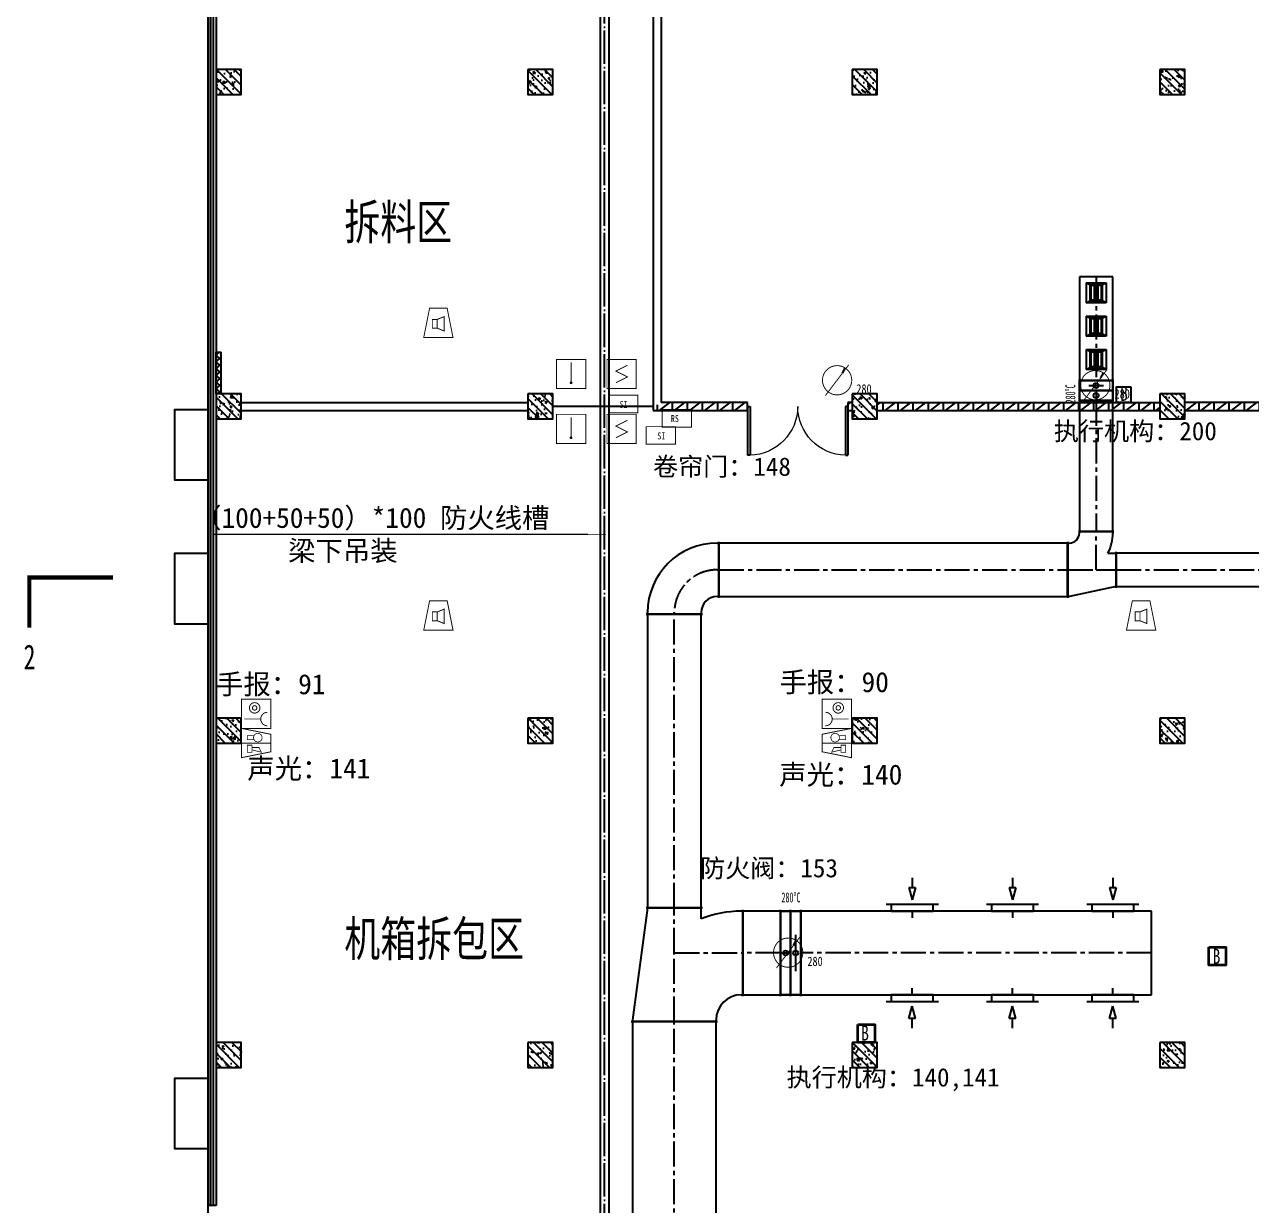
# Model space of a CAD drawing. Header units: millimetres. Extents: x -633009578 to 5705885, y -633235091 to 2571734.
# Drawn here: x 3528993 to 3565684, y 2074535 to 2109855 of the extents above; entities that cross this region are included whole.
import ezdxf

# ---------------------------------------------------------------- set-up
doc = ezdxf.new("R2010")
doc.units = ezdxf.units.MM
doc.header["$LTSCALE"] = 1000
doc.header["$MEASUREMENT"] = 0
for name, pattern in [('CENTER2', [1.125, 0.75, -0.125, 0.125, -0.125]), ('DASH', [0.35, 0.25, -0.1]), ('DOTE', [2.4200000000000004, 2, -0.2, 0.02, -0.2])]:
    doc.linetypes.add(name, pattern=pattern)
doc.layers.get('0').update_dxf_attribs({"color": 9})
for name, color, linetype in [('000000000000电气', 7, 'Continuous'), ('A-COLUM(柱)', 255, 'Continuous'), ('A-DOOR(门）', 4, 'Continuous'), ('A-F-AREA(计算)', 5, 'Continuous'), ('A-FLOR(看线)', 8, 'Continuous'), ('A-HATH(填充)', 8, 'Continuous'), ('A-TEXT(房间)', 243, 'Continuous'), ('A-WALL(墙)', 255, 'Continuous'), ('A-WINDOW（窗）', 4, 'Continuous'), ('DIM_SYMB', 3, 'Continuous'), ('DUCT-排烟中心线', 5, 'CENTER2'), ('DUCT-排烟法兰', 4, 'Continuous'), ('DUCT-排烟管', 2, 'Continuous'), ('DUCT-排烟管端线', 4, 'Continuous'), ('DUCT-排烟阀门', 7, 'Continuous'), ('DUCT-排风风口', 7, 'Continuous'), ('HVAC-water Dim-SF', 241, 'Continuous'), ('PUB_TEXT', 7, 'Continuous'), ('电-桥架', 4, 'Continuous'), ('设备-消防', 3, 'Continuous'), ('设备-箱柜', 3, 'Continuous')]:
    doc.layers.add(name, color=color, linetype=linetype)
doc.styles.add('_TCH', font='simhei.ttf', dxfattribs={"width": 0.75, "bigfont": 'hztxt.shx'})
doc.styles.add('_TCH_LABEL', font='simhei.ttf', dxfattribs={"bigfont": 'GBCBIG'})
doc.styles.add('_THVAC_DIM', font='simhei.ttf', dxfattribs={"width": 0.8, "height": 3.5, "bigfont": 'HZTXT'})
doc.styles.add('ELEC-DIM', font='simhei.ttf')
doc.styles.add('IDQSTYLE', font='simhei.ttf', dxfattribs={"width": 0.707, "bigfont": 'hztxt.shx'})
doc.styles.add('SF', font='simhei.ttf', dxfattribs={"width": 0.75, "bigfont": '@@@hztxt.shx'})
doc.styles.get("Standard").update_dxf_attribs({"font": 'simhei.ttf', "bigfont": 'hztxt.shx'})
doc.styles.add('宋体', font='simhei.ttf')
pattern_1 = [(0, (1102221.475196055, 677964.29318137), (0, 350), []), (37.875, (1102621.475196055, 677964.29318137), (-169.61527734408, 218.0766567528281), []), (90, (1102621.475196055, 677964.29318137), (-450, 2.755455298081545e-14), [])]

# ---------------------------------------------------------------- blocks, each defined once
blk = doc.blocks.new('HC001213')
at = {"color": 0, "linetype": 'Continuous', "const_width": 0.2}
blk.add_lwpolyline([(-1.875, 3.125), (1.875, 3.125), (3.125, -3.125), (-3.125, -3.125)], close=True, dxfattribs=at)
for points in [[(-1.293653517016746, 0.7382802506738564), (-0.243653517016746, 0.7382802506738564), (-0.243653517016746, -1.136719749326144), (-1.293653517016746, -1.136719749326144), (-1.293653517016746, 0.7382802506738564)], [(-0.243653517016746, 0.7382802506738564), (1.231346482983254, 1.338280250673856), (1.231346482983254, -1.736719749326144), (-0.243653517016746, -1.136719749326144)]]:
    blk.add_lwpolyline(points, dxfattribs=at)
at = {"color": 0, "style": 'IDQSTYLE', "width": 0.7}
blk.add_attdef('PSFHATT', (5.125, -3.125), '', height=2.5, dxfattribs=at)
blk = doc.blocks.new('HC001212')
at = {"color": 0, "linetype": 'Continuous', "const_width": 0.2}
blk.add_lwpolyline([(-1.875, 3.125), (1.875, 3.125), (3.125, -3.125), (-3.125, -3.125)], close=True, dxfattribs=at)
at = {"color": 0, "linetype": 'Continuous'}
for points, const_width in [([(0, 3.125), (0, -3.125)], 0.2), ([(-1.459485991813081, -0.8805239327332393), (-1.95948599181308, 1.119476067266761), (-0.9594859918130805, 0.619476067266761), (-0.9594859918130805, -0.8805239327332393)], 0.16), ([(-1.959485991813081, -1.880523932733239), (-1.95948599181308, -0.8805239327332393), (-0.4594859918130805, -0.8805239327332393), (-0.4594859918130805, -1.880523932733239), (-1.959485991813081, -1.880523932733239)], 0.16), ([(0.7290485194275803, -0.380523932733239), (0.7290485194281489, -1.880523932733239), (1.569048519428149, -1.880523932733239), (1.569048519430491, -0.380523932733239)], 0.16)]:
    blk.add_lwpolyline(points, dxfattribs=dict(at, const_width=const_width))
at = {"color": 0, "linetype": 'Continuous', "const_width": 0.16}
blk.add_lwpolyline([(1.799048519428144, -0.2905239327332435, 0.1989123673796631), (2.068287334970649, 0.3594760672667566, 0.1989123673796631), (1.799048519428145, 1.009476067266757, 0.1989123673796404), (1.149048519428189, 1.278714882809276, 0.1989123673796654), (0.4990485194281443, 1.009476067266757, 0.198912367379653), (0.2298097038856248, 0.3594760672667572, 0.1989123673796529), (0.4990485194281444, -0.2905239327332433, 0.1989123673796571), (1.14904851942816, -0.5597627482757622, 0.1989123673796488)], format="xyb", close=True, dxfattribs=at)
at = {"color": 0, "style": 'IDQSTYLE', "width": 0.7}
blk.add_attdef('PSFHATT', (5.125, -3.125), '', height=2.5, dxfattribs=at)
blk = doc.blocks.new('HC001208')
at = {"color": 0, "linetype": 'Continuous', "const_width": 0.2}
blk.add_lwpolyline([(-3.125, 3.125), (3.125, 3.125), (3.125, -3.125), (-3.125, -3.125)], close=True, dxfattribs=at)
blk.add_lwpolyline([(-2.560875308812533, 2.421549273106315, 0.198912367379651), (-2.13910907372117, 1.40331550819771, 0.1989123673796632), (-1.120875308812534, 0.9815492731063138, 0.1989123673796561), (-0.1026415439039181, 1.403315508197666, 0.1989123673796525), (0.3191246911874668, 2.421549273106313)], format="xyb", dxfattribs=at)
at = {"color": 0, "linetype": 'Continuous', "const_width": 0.128}
blk.add_lwpolyline([(-1.120875308812544, 0.9815492731063138), (-1.120875308812535, -2.518826738720627)], dxfattribs=at)
at = {"color": 0, "linetype": 'Continuous', "const_width": 0.2}
for points in [[(2.383210274305692, -0.3093507400644881, 0.9999999999999997), (0.1432102743056918, -0.3093507400644877, 0.9999999999999999)], [(0.7832102743056915, -0.3093507400644884, 0.9999999999999994), (1.743210274305692, -0.3093507400644881, 0.9999999999999994)]]:
    blk.add_lwpolyline(points, format="xyb", close=True, dxfattribs=at)
at = {"color": 0, "style": 'IDQSTYLE', "width": 0.7}
blk.add_attdef('PSFHATT', (5.125, -3.125), '', height=2.5, dxfattribs=at)
blk = doc.blocks.new('HC001303')
at = {"color": 0, "linetype": 'Continuous'}
blk.add_line((1.147673841419251, 1.538953517481514), (1.735401947549264, 2.599742189978989), dxfattribs=at)
at = {"color": 0, "linetype": 'Continuous', "const_width": 0.2}
blk.add_lwpolyline([(2.673745217742495e-14, -3.125, 0.1989123673796571), (2.209708691207992, -2.209708691207937, 0.1989123673796571), (3.125000000000028, -4.323120637516818e-16, 0.1989123673796568), (2.209708691207993, 2.209708691207993, 0.1989123673796569), (2.841876514387939e-14, 3.125, 0.1989123673796569), (-2.209708691207936, 2.209708691207994, 0.1989123673796568), (-3.124999999999972, 2.10353517373855e-15, 0.1989123673796572), (-2.209708691207937, -2.209708691207936, 0.1989123673796571)], format="xyb", close=True, dxfattribs=at)
blk.add_lwpolyline([(-2.500110713345594, -3.281016827298258), (2.47847216535268, 3.297393019579605)], dxfattribs=at)
at = {"color": 0, "style": 'IDQSTYLE', "width": 0.7}
for tag, p in [('280', (4.109408226946883, -2.854615367737885)), ('PSFHATT', (5.125000010000028, -3.281016827298258))]:
    blk.add_attdef(tag, p, '', height=2, dxfattribs=at)
blk = doc.blocks.new('HC001178')
at = {"color": 0, "linetype": 'Continuous', "const_width": 0.2}
blk.add_lwpolyline([(-3.125, 1.875000000000028), (3.125, 1.875000000000028), (3.125, -1.874999999999972), (-3.125, -1.874999999999972)], close=True, dxfattribs=at)
at = {"color": 0, "style": 'IDQSTYLE', "width": 0.7}
for tag, p in [('RS', (-1.280014711239502, -0.7956533462629629)), ('PSFHATT', (5.125, -1.874999999999972))]:
    blk.add_attdef(tag, p, '', height=1.5, dxfattribs=at)
blk = doc.blocks.new('HC001224')
at = {"color": 0, "linetype": 'Continuous', "const_width": 0.2}
blk.add_lwpolyline([(-3.125, 3.125), (3.125, 3.125), (3.125, -3.125), (-3.125, -3.125)], close=True, dxfattribs=at)
blk.add_lwpolyline([(1.25, 1.875), (-1.25, 0.625), (1.25, -0.625), (-1.25, -1.875)], dxfattribs=at)
at = {"color": 0, "style": 'IDQSTYLE', "width": 0.7}
blk.add_attdef('PSFHATT', (5.125, -3.125), '', height=2.5, dxfattribs=at)
blk = doc.blocks.new('HC001223')
at = {"color": 0, "linetype": 'Continuous', "const_width": 0.2}
blk.add_lwpolyline([(-3.125, 3.125), (3.125, 3.125), (3.125, -3.125), (-3.125, -3.125)], close=True, dxfattribs=at)
blk.add_lwpolyline([(0, 2.5), (0, -1.875)], dxfattribs=at)
at = {"color": 0, "linetype": 'Continuous', "const_width": 0.3}
blk.add_lwpolyline([(-0.15, -1.875, 1), (0.15, -1.875, 1)], format="xyb", close=True, dxfattribs=at)
at = {"color": 0, "style": 'IDQSTYLE', "width": 0.7}
blk.add_attdef('PSFHATT', (5.125, -3.125), '', height=2.5, dxfattribs=at)
blk = doc.blocks.new('HC001180')
at = {"color": 0, "linetype": 'Continuous', "const_width": 0.2}
blk.add_lwpolyline([(-3.125, 1.875000000000028), (3.125, 1.875000000000028), (3.125, -1.874999999999972), (-3.125, -1.874999999999972)], close=True, dxfattribs=at)
at = {"color": 0, "style": 'IDQSTYLE', "width": 0.7}
for tag, p in [('SI', (-0.7698887372055268, -0.8480397754184743)), ('PSFHATT', (5.125, -1.874999999999972))]:
    blk.add_attdef(tag, p, '', height=1.5, dxfattribs=at)
blk = doc.blocks.new('$DorLib2D$00000213')
at = {"color": 0, "linetype": 'DASH', "const_width": 0.02}
blk.add_lwpolyline([(0.5, 3.552713678800501e-15), (-0.5, 3.552713678800501e-15)], dxfattribs=at)
blk = doc.blocks.new('$DorLib2D$00000002')
for p, q in [((-0.5, -5.684341886080802e-17), (-0.5000000000000007, 0.4875)), ((-0.4750000000000007, 0.4875), (-0.5000000000000007, 0.4875)), ((-0.475, -2.842170943040401e-17), (-0.4750000000000007, 0.4875)), ((0.475, -2.842170943040401e-17), (0.4750000000000007, 0.4875)), ((0.4750000000000007, 0.4875), (0.5000000000000007, 0.4875)), ((0.5, -5.684341886080802e-17), (0.5000000000000007, 0.4875)), ((-0.5, -5.684341886080802e-17), (-0.475, -2.842170943040401e-17)), ((0.5, -5.684341886080802e-17), (0.475, -2.842170943040401e-17))]:
    blk.add_line(p, q)
at = {"lineweight": 13}
for centre, start, end in [((-0.4875, -4.263256414560601e-17), 0, 88.53071641864632), ((0.4875, -4.263256414560601e-17), 91.4692835813537, 180)]:
    blk.add_arc(centre, 0.4875, start, end, dxfattribs=at)
blk = doc.blocks.new('$TCHSYS$WIN2D')
for p, q in [((-0.5, 0.5), (0.5, 0.5)), ((-0.5, 0.5), (-0.4999999999999999, -0.5)), ((0.5, 0.5), (0.4999999999999998, -0.5)), ((0.5, 0.1666666666666666), (-0.5, 0.1666666666666666)), ((0.5, -0.1666666666666667), (-0.5, -0.1666666666666667)), ((-0.4999999999999999, -0.5), (0.5, -0.5))]:
    blk.add_line(p, q)
blk = doc.blocks.new('_FZH')
h = blk.add_hatch()
h.set_pattern_fill('钢筋混凝土', color=256, scale=0.1, style=0)
h.set_pattern_definition([(45, (0, 0), (-0.1767766952966369, 0.1767766952966369), []), (50, (0, 0), (0.7172601826007535, -0.06275213498259512), [0.07500000000000001, -0.8250000000000001]), (355, (0, 0), (-0.138751333613, 0.7521921337000119), [0.06, -0.66]), (100.4514, (0.05977168000000001, -0.00522934), (0.5785093817140216, 0.6894395420609536), [0.06374019, -0.701142112]), (46.1842, (0, 0.2), (1.067241048625645, -0.1655190143290181), [0.1125, -1.2375]), (96.6356, (0.088936745, 0.186206693), (0.9346627055487033, 0.9741178709004418), [0.095610288, -1.051713]), (351.1842, (0, 0.2), (0.9346619451336272, 0.9741186009253247), [0.09000000000000001, -0.9900000000000001]), (21, (0.1, 0.15), (0.5969070521184617, -0.4026188906653388), [0.07500000000000001, -0.8250000000000001]), (326, (0.1, 0.15), (0.2433153319215824, 0.7251500450468529), [0.06, -0.66]), (71.4514, (0.149742233, 0.116448394), (0.84022262858149, 0.3225304967099524), [0.06374019, -0.701142112]), (37.50000000000001, (0, 0), (0.01215985531729062, 0.3328938538313115), [0, -0.652, 0, -0.67, 0, -0.6625000000000001]), (7.499999999999999, (0, 0), (0.2630695374421486, 0.3944117118823603), [0, -0.382, 0, -0.637, 0, -0.2525]), (-32.5, (-0.223, 0), (0.533822436172409, -0.02255487173437976), [0, -0.25, 0, -0.78, 0, -1.035]), (-42.5, (-0.323, 0), (0.5831861693423862, 0.1001049823323177), [0, -0.325, 0, -0.518, 0, -0.735])])
h.paths.add_polyline_path([(-0.5, -0.5), (0.5, -0.5), (0.5, 0.5), (-0.5, 0.5)])
blk.add_lwpolyline([(-0.5, -0.5), (0.5, -0.5), (0.5, 0.5), (-0.5, 0.5)], close=True)
blk = doc.blocks.new('$风口$00000144')
for p, q in [((99.9356124313781, 250.0000000000036), (99.9356124313781, -249.9999999999964)), ((0, -199.9999999999964), (0, 200.0000000000036)), ((0, 200.0000000000036), (99.9356124313781, 200.0000000000036)), ((0, 3.637978807091713e-12), (-100, 3.637978807091713e-12)), ((356.4064222178349, 31.46169286819713), (171.5522559610254, 1.346052158623934e-10)), ((356.4064222180823, -31.4616928677533), (171.5522559610254, 1.818989403545856e-11)), ((356.4064222180823, -31.4616928677533), (356.4064222178349, 31.46169286819713)), ((500.0000000003638, 1.891748979687691e-10), (356.4064222178422, 1.637090463191271e-10)), ((99.9356124313781, -199.9999999999964), (0, -199.9999999999964))]:
    blk.add_line(p, q)
blk = doc.blocks.new('00000578Cent')
at = {"color": 0, "linetype": 'ByBlock', "lineweight": -2}
blk.add_circle((0, 0), 125, dxfattribs=at)
blk = doc.blocks.new('00000578Body')
at = {"color": 0, "linetype": 'ByBlock', "lineweight": -2}
for p, q in [((249.9999999999964, 500.0000000000036), (-250, 500.0000000000036)), ((-249.9999999999964, -499.9999999999964), (-250, 500.0000000000036)), ((249.9999999999891, -499.9999999999964), (250.0000000000036, 500.0000000000036)), ((-250, -499.9999999999964), (249.9999999999964, -499.9999999999964))]:
    blk.add_line(p, q, dxfattribs=at)
at = {"lineweight": -2}
blk.add_line((0, -218.7499999999982), (0, 218.7499999999982), dxfattribs=at)
blk = doc.blocks.new('00000594Cent')
at = {"lineweight": -2}
blk.add_line((-218.75, 1.4210854715202e-14), (218.75, 1.4210854715202e-14), dxfattribs=at)
at = {"color": 0, "linetype": 'ByBlock', "lineweight": -2}
blk.add_circle((0, 1.4210854715202e-14), 125, dxfattribs=at)
blk = doc.blocks.new('00000594Body')
at = {"color": 0, "linetype": 'ByBlock', "lineweight": -2}
for p, q in [((-250, -500), (-249.9999999999964, 500)), ((250, 500), (-250, 500)), ((250, -500), (250.0000000000036, 500)), ((-250, -500), (250, -500))]:
    blk.add_line(p, q, dxfattribs=at)
blk = doc.blocks.new('$风口$00000108')
for p, q in [((-250, 135), (-190, 75)), ((-250, -135), (-250, 135)), ((200, 25), (-190, 25)), ((250, 135), (200, 75)), ((250, 135), (250, -135)), ((-250, -135), (-190, -75)), ((250, -135), (-250, -135)), ((200, -25), (-190, -25)), ((200, -75), (250, -135))]:
    blk.add_line(p, q)
at = {"linetype": 'Continuous'}
blk.add_line((250, 135), (-250, 135), dxfattribs=at)
at = {"lineweight": 40}
for p, q in [((-190, 75), (200, 75)), ((-190, -75), (-190, 75)), ((200, 75), (200, -75)), ((-190, -75), (200, -75))]:
    blk.add_line(p, q, dxfattribs=at)

msp = doc.modelspace()

# ---------------------------------------------------------------- hatches: boundary and pattern name
at = {"layer": 'A-HATH(填充)'}
h = msp.add_hatch(dxfattribs=at)
h.set_pattern_fill('多孔材料', color=256, scale=50, style=0)
h.set_pattern_definition([(45, (1102321.475196055, 677964.29318137), (-100.0001016555733, 100.0001016555733), []), (135, (1102321.475196055, 677964.29318137), (-100.0001016555733, -100.0001016555733), [])])
h.paths.add_polyline_path([(3534869.99403178, 2098809.629172626), (3534869.99403178, 2100059.629172626), (3534719.99403178, 2100059.629172626), (3534719.99403178, 2098809.629172626)])
h = msp.add_hatch(dxfattribs=at)
h.set_pattern_fill('空心砖', color=256, scale=100, style=0)
h.set_pattern_definition(pattern_1)
h.paths.add_polyline_path([(3547914.994031504, 2098314.629172626), (3550614.994032013, 2098314.629172597), (3550614.994032013, 2098554.629172602), (3548034.994031505, 2098554.629172586), (3547914.994031505, 2098474.629172641)])
h = msp.add_hatch(dxfattribs=at)
h.set_pattern_fill('空心砖', color=256, scale=100, style=0)
h.set_pattern_definition(pattern_1)
h.paths.add_polyline_path([(3553744.99403178, 2098314.629172605), (3553744.99403178, 2098554.629172623), (3553614.994032013, 2098554.629172621), (3553614.994032013, 2098314.629172597)])
h = msp.add_hatch(dxfattribs=at)
h.set_pattern_fill('空心砖', color=256, scale=100, style=0)
h.set_pattern_definition(pattern_1)
h.paths.add_polyline_path([(3562944.99403178, 2098314.629172626), (3562944.99403178, 2098554.629172626), (3554494.99403178, 2098554.629172626), (3554494.99403178, 2098314.629172626)])
h = msp.add_hatch(dxfattribs=at)
h.set_pattern_fill('空心砖', color=256, scale=100, style=0)
h.set_pattern_definition(pattern_1)
h.paths.add_polyline_path([(3563694.99403178, 2098554.629172626), (3563694.99403178, 2098314.629172626), (3570399.994032013, 2098314.629172634), (3570399.994032013, 2098554.629172634)])

# ---------------------------------------------------------------- linework, layer by layer
at = {"layer": '000000000000电气', "color": 1, "lineweight": 35}
for points in [[(3564408.806473196, 2082258.397830939), (3564917.028673407, 2082258.397830939), (3564917.028673407, 2081718.739205973), (3564408.806473196, 2081718.739205973)], [(3553915.830957983, 2079949.287797592), (3554424.053158194, 2079949.287797592), (3554424.053158194, 2079409.629172626), (3553915.830957983, 2079409.629172626)]]:
    msp.add_lwpolyline(points, close=True, dxfattribs=at)
at = {"layer": 'A-F-AREA(计算)'}
msp.add_lwpolyline([(3534479.994031782, 2196074.629172625), (3668759.994031782, 2196074.629172625), (3668759.994031782, 2059994.629172625), (3534479.994031782, 2059994.629172625)], close=True, dxfattribs=at)
at = {"layer": 'A-FLOR(看线)'}
for points in [[(3534479.994031789, 2098334.629172626), (3533479.994031789, 2098334.629172626), (3533479.994031789, 2096234.629172781), (3534479.994031782, 2096234.629172781)], [(3534479.994031789, 2094034.629172683), (3533479.994031789, 2094034.629172683), (3533479.994031789, 2091934.629172838), (3534479.994031782, 2091934.629172838)], [(3534479.994031789, 2078334.6291724), (3533479.994031789, 2078334.6291724), (3533479.994031789, 2076234.629172555), (3534479.994031782, 2076234.629172555)], [(3534479.994031789, 2078334.6291724), (3533479.994031789, 2078334.6291724), (3533479.994031789, 2076234.629172555), (3534479.994031782, 2076234.629172555)]]:
    msp.add_lwpolyline(points, dxfattribs=at)
at = {"layer": 'A-WALL(墙)'}
for p, q in [((3547794.994031504, 2112354.629172619), (3547794.994031504, 2098554.629172712)), ((3548034.994031504, 2112114.629172621), (3548034.994031505, 2098554.629172586)), ((3534719.99403178, 2098809.629172626), (3534719.99403178, 2100059.629172626)), ((3534719.99403178, 2100059.629172626), (3534869.99403178, 2100059.629172626)), ((3534869.99403178, 2098809.629172626), (3534869.99403178, 2100059.629172626)), ((3535469.99403178, 2098554.629172626), (3544044.994031993, 2098554.629172608)), ((3547794.994031504, 2098554.629172712), (3547794.994032013, 2098314.629172693)), ((3550614.994032013, 2098554.629172602), (3548034.994031505, 2098554.629172586)), ((3550614.994032013, 2098314.629172597), (3550614.994032013, 2098554.629172602)), ((3553744.994031993, 2098554.629172287), (3553614.994032013, 2098554.629172621)), ((3553614.994032013, 2098554.629172621), (3553614.994032013, 2098314.629172597)), ((3554494.994031342, 2098554.629172634), (3562944.994031993, 2098554.629172635)), ((3570399.994032013, 2098554.629172634), (3563694.994031342, 2098554.629172598)), ((3535469.99403178, 2098314.629172626), (3544044.994031993, 2098314.629172608)), ((3547794.994032013, 2098314.629172693), (3547914.994031504, 2098314.629172626)), ((3547914.994031504, 2098314.629172626), (3550614.994032013, 2098314.629172597)), ((3553614.994032013, 2098314.629172597), (3553744.994031993, 2098314.629173058)), ((3554494.994031342, 2098314.629172634), (3562944.994031993, 2098314.629172647)), ((3563694.994031342, 2098314.629172605), (3570399.994032013, 2098314.629172634))]:
    msp.add_line(p, q, dxfattribs=at)
at = {"layer": 'DIM_SYMB', "const_width": 125}
msp.add_lwpolyline([(3529137.73753638, 2091814.61162804), (3529137.73753638, 2093314.61162804), (3531637.73753638, 2093314.61162804)], dxfattribs=at)
at = {"layer": 'DUCT-排烟中心线', "color": 8}
for p, q in [((3561037.398546567, 2102306.093826641), (3561037.398546567, 2099205.771617436)), ((3561037.398546567, 2098605.171617436), (3561037.398546567, 2094696.082794277)), ((3561037.398546567, 2093545.882794277), (3561037.398546567, 2094695.882794277)), ((3549704.504886314, 2093545.882794277), (3549754.504886314, 2093545.882794277)), ((3549754.704886314, 2093545.882794277), (3560187.198546567, 2093545.882794277)), ((3560187.398546567, 2093545.882794277), (3561037.398546567, 2093545.882794277)), ((3561037.398546567, 2093545.882794277), (3561637.398546567, 2093545.882794277)), ((3561637.598546567, 2093545.882794277), (3575609.003168958, 2093545.882794277)), ((3548424.504886314, 2092215.882794277), (3548424.504886314, 2092265.882794277)), ((3548424.504886314, 2083436.1443113), (3548424.504886314, 2092215.682794277)), ((3548424.504886314, 2082085.9443113), (3548424.504886314, 2083435.9443113)), ((3548424.504886314, 2080035.9443113), (3548424.504886314, 2082085.9443113)), ((3548424.504886314, 2082085.9443113), (3550474.504886314, 2082085.9443113)), ((3551602.964553336, 2082085.9443113), (3550474.704886314, 2082085.9443113)), ((3562698.615082946, 2082085.9443113), (3552203.564553337, 2082085.9443113)), ((3548424.504886314, 2065570.487877127), (3548424.504886314, 2080035.7443113))]:
    msp.add_line(p, q, dxfattribs=at)
msp.add_arc((3549704.504886315, 2092265.882794277), 1280.000000000466, 90.0000000000417, 180, dxfattribs=at)
at = {"layer": 'DUCT-排烟法兰', "color": 8}
for p, q in [((3561567.398546567, 2099205.671617436), (3560507.398546567, 2099205.671617436)), ((3561567.398546567, 2098905.471617436), (3560507.398546567, 2098905.471617436)), ((3561567.398546567, 2098605.271617436), (3560507.398546567, 2098605.271617436)), ((3561567.398546567, 2094695.982794277), (3560507.398546567, 2094695.982794277)), ((3549754.604886314, 2092705.882794277), (3549754.604886314, 2094385.882794277)), ((3560187.298546566, 2094385.882794277), (3560187.298546566, 2092705.882794277)), ((3561637.498546567, 2093005.882794277), (3561637.498546567, 2094085.882794277)), ((3547584.504886314, 2092215.782794277), (3549264.504886314, 2092215.782794277)), ((3549264.504886314, 2083436.0443113), (3547584.504886314, 2083436.0443113)), ((3550474.604886314, 2080795.9443113), (3550474.604886314, 2083375.9443113)), ((3551603.064553337, 2080795.9443113), (3551603.064553337, 2083375.9443113)), ((3551903.264553337, 2080795.9443113), (3551903.264553337, 2083375.9443113)), ((3552203.464553336, 2080795.9443113), (3552203.464553336, 2083375.9443113)), ((3547134.504886314, 2080035.8443113), (3549714.504886314, 2080035.8443113))]:
    msp.add_line(p, q, dxfattribs=at)
at = {"layer": 'DUCT-排烟管', "color": 8}
for p, q in [((3560537.398546567, 2102306.093826641), (3560537.398546567, 2099205.771617436)), ((3561537.398546567, 2102306.093826641), (3560537.398546567, 2102306.093826641)), ((3561537.398546567, 2099205.771617436), (3561537.398546567, 2102306.093826641)), ((3560537.398546567, 2098905.571617437), (3560537.398546567, 2099205.571617437)), ((3561537.398546567, 2099205.571617437), (3561537.398546567, 2098905.571617437)), ((3560537.398546567, 2098605.371617436), (3560537.398546567, 2098905.371617436)), ((3561537.398546567, 2098905.371617436), (3561537.398546567, 2098605.371617436)), ((3560537.398546567, 2098605.171617436), (3560537.398546567, 2094696.082794277)), ((3561537.398546567, 2094696.082794277), (3561537.398546567, 2098605.171617436)), ((3560537.398546567, 2094645.882794277), (3560537.398546567, 2094695.882794277)), ((3561537.398546567, 2094695.882794277), (3561537.398546567, 2094645.882794277)), ((3549704.504886314, 2094345.882794277), (3549754.504886314, 2094345.882794277)), ((3560187.198546567, 2094345.882794277), (3549754.704886314, 2094345.882794277)), ((3560187.398546567, 2094345.882794277), (3560237.398546567, 2094345.882794277)), ((3561390.654806033, 2094045.882794277), (3561637.398546567, 2094045.882794277)), ((3575609.003168958, 2094045.882794277), (3561637.598546567, 2094045.882794277)), ((3561637.398546567, 2093045.882794277), (3560237.398546567, 2092745.882794277)), ((3561637.598546567, 2093045.882794277), (3575609.003168958, 2093045.882794277)), ((3549754.504886314, 2092745.882794277), (3549704.504886314, 2092745.882794277)), ((3549754.704886314, 2092745.882794277), (3560187.198546567, 2092745.882794277)), ((3560237.398546567, 2092745.882794277), (3560187.398546567, 2092745.882794277)), ((3547624.504886314, 2092215.882794277), (3547624.504886314, 2092265.882794277)), ((3547624.504886314, 2092215.682794277), (3547624.504886314, 2083436.1443113)), ((3549224.504886314, 2092265.882794277), (3549224.504886314, 2092215.882794277)), ((3549224.504886314, 2083436.1443113), (3549224.504886314, 2092215.682794277)), ((3547624.504886314, 2083435.9443113), (3547174.504886314, 2080085.9443113)), ((3549224.504886314, 2083106.291973408), (3549224.504886314, 2083435.9443113)), ((3550474.504886314, 2083335.9443113), (3550424.504886314, 2083335.9443113)), ((3551602.964553336, 2083335.9443113), (3550474.704886314, 2083335.9443113)), ((3551603.164553336, 2083335.9443113), (3551903.164553336, 2083335.9443113)), ((3551903.364553337, 2083335.9443113), (3552203.364553337, 2083335.9443113)), ((3562698.615082946, 2083335.9443113), (3552203.564553337, 2083335.9443113)), ((3562698.615082946, 2080835.9443113), (3562698.615082946, 2083335.9443113)), ((3550424.504886314, 2080835.9443113), (3550474.504886314, 2080835.9443113)), ((3550474.704886314, 2080835.9443113), (3551602.964553336, 2080835.9443113)), ((3551903.164553336, 2080835.9443113), (3551603.164553336, 2080835.9443113)), ((3552203.364553337, 2080835.9443113), (3551903.364553337, 2080835.9443113)), ((3552203.564553337, 2080835.9443113), (3562698.615082946, 2080835.9443113)), ((3547174.504886314, 2080085.9443113), (3547174.504886314, 2080035.9443113)), ((3547174.504886314, 2080035.7443113), (3547174.504886314, 2065570.487877127)), ((3549674.504886314, 2080035.9443113), (3549674.504886314, 2080085.9443113)), ((3549674.504886314, 2065570.487877127), (3549674.504886314, 2080035.7443113))]:
    msp.add_line(p, q, dxfattribs=at)
for centre, radius, start, end in [((3549704.504886314, 2092265.882794277), 2080.000000000233, 90, 180), ((3560237.398546567, 2094645.882794277), 300, 270, 0), ((3560237.398546566, 2094645.882794278), 1300.000000001397, 332.5135737496088, 0), ((3549704.504886314, 2092265.882794278), 479.9999999997672, 90, 180), ((3550424.504886313, 2080085.944311307), 3249.999999993248, 89.99999999998359, 111.6681846557994), ((3550424.504886314, 2080085.9443113), 750, 90, 180)]:
    msp.add_arc(centre, radius, start, end, dxfattribs=at)
at = {"layer": 'DUCT-排烟管端线', "color": 8}
for p, q in [((3560537.398546567, 2099205.771617436), (3561537.398546567, 2099205.771617436)), ((3561537.398546567, 2099205.571617437), (3560537.398546567, 2099205.571617437)), ((3561537.398546567, 2098905.571617437), (3560537.398546567, 2098905.571617437)), ((3561537.398546567, 2098905.371617436), (3560537.398546567, 2098905.371617436)), ((3561537.398546567, 2098605.371617436), (3560537.398546567, 2098605.371617436)), ((3561537.398546567, 2098605.171617436), (3560537.398546567, 2098605.171617436)), ((3560537.398546567, 2094696.082794277), (3561537.398546567, 2094696.082794277)), ((3560537.398546567, 2094695.882794277), (3561537.398546567, 2094695.882794277)), ((3549754.504886314, 2094345.882794277), (3549754.504886314, 2092745.882794277)), ((3549754.704886314, 2094345.882794277), (3549754.704886314, 2092745.882794277)), ((3560187.198546567, 2092745.882794277), (3560187.198546567, 2094345.882794277)), ((3560187.398546567, 2092745.882794277), (3560187.398546567, 2094345.882794277)), ((3561637.398546567, 2094045.882794277), (3561637.398546567, 2093045.882794277)), ((3561637.598546567, 2094045.882794277), (3561637.598546567, 2093045.882794277)), ((3547624.504886314, 2092215.882794277), (3549224.504886314, 2092215.882794277)), ((3549224.504886314, 2092215.682794277), (3547624.504886314, 2092215.682794277)), ((3547624.504886314, 2083436.1443113), (3549224.504886314, 2083436.1443113)), ((3549224.504886314, 2083435.9443113), (3547624.504886314, 2083435.9443113)), ((3550474.504886314, 2080835.9443113), (3550474.504886314, 2083335.9443113)), ((3550474.704886314, 2083335.9443113), (3550474.704886314, 2080835.9443113)), ((3551602.964553336, 2080835.9443113), (3551602.964553336, 2083335.9443113)), ((3551603.164553336, 2083335.9443113), (3551603.164553336, 2080835.9443113)), ((3551903.164553336, 2083335.9443113), (3551903.164553336, 2080835.9443113)), ((3551903.364553337, 2083335.9443113), (3551903.364553337, 2080835.9443113)), ((3552203.364553337, 2083335.9443113), (3552203.364553337, 2080835.9443113)), ((3552203.564553337, 2083335.9443113), (3552203.564553337, 2080835.9443113)), ((3547174.504886314, 2080035.9443113), (3549674.504886314, 2080035.9443113)), ((3549674.504886314, 2080035.7443113), (3547174.504886314, 2080035.7443113))]:
    msp.add_line(p, q, dxfattribs=at)
at = {"layer": 'HVAC-water Dim-SF', "color": 8, "linetype": 'Continuous'}
msp.add_lwpolyline([(3562087.97407531, 2099007.304907248), (3561637.97407531, 2099007.304907248), (3561637.97407531, 2098557.304907248), (3562087.97407531, 2098557.304907248)], close=True, dxfattribs=at)
at = {"layer": '电-桥架', "color": 5, "linetype": 'DOTE', "ltscale": 0.5}
msp.add_line((3546337.509870211, 2063908.338486342), (3546337.510001975, 2137318.81542093), dxfattribs=at)
at = {"layer": '电-桥架', "ltscale": 0.5}
msp.add_lwpolyline([(3546462.510001975, 2137318.815420706), (3546462.509870211, 2063908.338486118), (3546212.509870211, 2063908.338486566), (3546212.510001975, 2137318.815421154)], close=True, dxfattribs=at)
at = {"layer": '设备-箱柜', "color": 6}
msp.add_lwpolyline([(3546382.640824032, 2094605.211584564, 15, 15, 0), (3545839.950217325, 2094605.211584564, 15, 15, 0), (3545839.950217325, 2094605.211584564, 45, 45, 0), (3534624.996133183, 2094605.211584564, 45, 45, 0)], format="xyseb", dxfattribs=at)

# ---------------------------------------------------------------- block references
at = {"layer": 'A-COLUM(柱)', "xscale": 750, "yscale": 750, "zscale": 750, "rotation": 270}
for p in [(3535094.99403178, 2108134.629172626), (3544419.99403178, 2108134.629172626), (3554119.99403178, 2108134.629172626), (3563319.99403178, 2108134.629172626), (3535094.99403178, 2098434.629172626), (3544419.99403178, 2098434.629172626), (3554119.99403178, 2098434.629172626), (3563319.99403178, 2098434.629172626), (3535094.99403178, 2088734.629172626), (3544419.99403178, 2088734.629172626), (3554119.99403178, 2088734.629172626), (3563319.99403178, 2088734.629172626), (3535094.99403178, 2079034.629172626), (3544419.99403178, 2079034.629172626), (3554119.99403178, 2079034.629172626), (3563319.99403178, 2079034.629172626)]:
    msp.add_blockref('_FZH', p, dxfattribs=at)
at = {"layer": 'A-DOOR(门）', "extrusion": (0, 0, -1), "xscale": 3000, "yscale": 3000, "zscale": 3000}
msp.add_blockref('$DorLib2D$00000213', (-3546294.994031848, 2098434.629172626), dxfattribs=at)
at = {"layer": 'A-DOOR(门）', "xscale": -3000, "yscale": 3000, "zscale": 3000, "rotation": 180}
msp.add_blockref('$DorLib2D$00000002', (3552114.994031942, 2098434.629172626), dxfattribs=at)
at = {"layer": 'A-WINDOW（窗）', "xscale": 52000, "yscale": 240, "zscale": 52000, "rotation": 270}
msp.add_blockref('$TCHSYS$WIN2D', (3534599.99403178, 2100534.629172577), dxfattribs=at)
at = {"layer": 'DUCT-排烟阀门', "color": 8, "xscale": 0.6, "rotation": 270}
for name, p in [('00000578Body', (3561037.398546567, 2099055.571617437, 3000)), ('00000594Body', (3561037.398546567, 2098755.371617436, 3000))]:
    msp.add_blockref(name, p, dxfattribs=at)
at = {"layer": 'DUCT-排烟阀门', "color": 8, "xscale": 0.6, "yscale": 0.6, "rotation": 270}
for name, p in [('00000578Cent', (3561037.398546567, 2099055.571617437, 3000)), ('00000594Cent', (3561037.398546567, 2098755.371617436, 3000))]:
    msp.add_blockref(name, p, dxfattribs=at)
at = {"layer": 'DUCT-排烟阀门', "color": 8, "xscale": 0.6}
for name, p, yscale in [('00000594Body', (3551753.164553336, 2082085.9443113, 3000), 2.5), ('00000578Body', (3552053.364553337, 2082085.9443113, 3000), 2.5), ('00000594Cent', (3551753.164553336, 2082085.9443113, 3000), 0.6), ('00000578Cent', (3552053.364553337, 2082085.9443113, 3000), 0.6)]:
    msp.add_blockref(name, p, dxfattribs=dict(at, yscale=yscale))
at = {"layer": 'DUCT-排风风口', "color": 8}
for name, p, xscale, yscale, rotation in [('$风口$00000108', (3561037.398546567, 2101833.03909324, 2600), 1.2, 2.222222222222222, 90), ('$风口$00000108', (3561037.398546567, 2100833.03909324, 2600), 1.2, 2.222222222222222, 90), ('$风口$00000108', (3561037.398546567, 2099833.03909324, 2600), 1.2, 2.222222222222222, 90), ('$风口$00000144', (3555538.45888554, 2083335.9443113, 2600), -2, 3.125, 269.9999999999999), ('$风口$00000144', (3558538.45888554, 2083335.9443113, 2600), -2, 3.125, 269.9999999999999), ('$风口$00000144', (3561538.45888554, 2083335.9443113, 2600), -2, 3.125, 269.9999999999999), ('$风口$00000144', (3555538.45888554, 2080835.9443113, 2600), -2, 3.125, 89.99999999999997), ('$风口$00000144', (3558538.45888554, 2080835.9443113, 2600), -2, 3.125, 89.99999999999997), ('$风口$00000144', (3561538.45888554, 2080835.9443113, 2600), -2, 3.125, 89.99999999999997)]:
    msp.add_blockref(name, p, dxfattribs=dict(at, xscale=xscale, yscale=yscale, rotation=rotation))
at = {"layer": '设备-消防', "xscale": 140, "yscale": 140, "zscale": 140}
for name, p in [('HC001213', (3541368.494031751, 2100931.637314063)), ('HC001223', (3545337.509933949, 2099402.434253871)), ('HC001224', (3546849.573942849, 2099402.434253871)), ('HC001223', (3545337.509933949, 2097758.398101926)), ('HC001224', (3546849.573942849, 2097758.398101926)), ('HC001213', (3541368.494031751, 2092182.513829914)), ('HC001213', (3562383.994031751, 2092182.513829914))]:
    msp.add_blockref(name, p, dxfattribs=at)
at = {"layer": '设备-消防'}
ref = msp.add_blockref('HC001303', (3553292.456937264, 2099215.729489825), dxfattribs=dict(at, xscale=140, yscale=140, zscale=140))
ref.add_attrib('280', '280', (3553867.774089037, 2098816.083338341), dxfattribs={"layer": '0', "color": 0, "height": 280, "width": 0.8})
ref = msp.add_blockref('HC001303', (3561014.203885891, 2099068.457434035), dxfattribs=dict(at, xscale=140, yscale=140, zscale=140))
ref.add_attrib('280', '280', (3561589.521037663, 2098668.811282551), dxfattribs={"layer": '0', "color": 0, "height": 280, "width": 0.8})
ref = msp.add_blockref('HC001180', (3546894.833482014, 2098505.444557148), dxfattribs=dict(at, xscale=140, yscale=140, zscale=140))
ref.add_attrib('SI', 'SI', (3546787.049058806, 2098386.71898859), dxfattribs={"layer": '0', "color": 0, "height": 210, "width": 0.8})
ref = msp.add_blockref('HC001178', (3548499.896870553, 2098076.601299107), dxfattribs=dict(at, xscale=140, yscale=140, zscale=140))
ref.add_attrib('RS', 'RS', (3548320.69481098, 2097965.20983063), dxfattribs={"layer": '0', "color": 0, "height": 210, "width": 0.8})
ref = msp.add_blockref('HC001180', (3548023.823933271, 2097564.786730658), dxfattribs=dict(at, xscale=140, yscale=140, zscale=140))
ref.add_attrib('SI', 'SI', (3547916.039510063, 2097446.0611621), dxfattribs={"layer": '0', "color": 0, "height": 210, "width": 0.8})
at = {"layer": '设备-消防', "yscale": 140, "zscale": 140}
for name, p, xscale, rotation in [('HC001208', (3535917.951421872, 2089240.060488791), -140, 270), ('HC001208', (3553283.895743428, 2089240.060488791), 140, 90), ('HC001212', (3535917.951421872, 2088365.060488791), -140, 270), ('HC001212', (3553283.895743428, 2088365.060488791), 140, 90)]:
    msp.add_blockref(name, p, dxfattribs=dict(at, xscale=xscale, rotation=rotation))
at = {"layer": '设备-消防'}
ref = msp.add_blockref('HC001303', (3551828.825315698, 2082096.102183689, 3000), dxfattribs=dict(at, xscale=140, yscale=140, zscale=140))
ref.add_attrib('280', '280', (3552404.14246747, 2081696.456032205, 3000), dxfattribs={"layer": '0', "color": 0, "height": 280, "width": 0.8})

# ---------------------------------------------------------------- texts
at = {"layer": '000000000000电气', "color": 20, "lineweight": 35, "true_color": 0xff5500, "style": '宋体'}
for s, p in [('执行机构：200', (3559774.863193228, 2097420.709234942)), ('防火阀：153', (3549193.80058355, 2084349.346359357)), ('执行机构：140,141', (3551780.680835812, 2078092.939195235))]:
    msp.add_text(s, height=550, dxfattribs=at).set_placement(p)
at = {"layer": '000000000000电气', "color": 4, "lineweight": 35, "style": '宋体'}
msp.add_text('卷帘门：148', height=550, dxfattribs=at).set_placement((3547787.244739928, 2096357.97666974))
at = {"layer": '000000000000电气', "color": 2, "lineweight": 35, "style": '宋体'}
for s, p in [('手报：91', (3534719.99403178, 2089824.856050386)), ('手报：90', (3551569.032946134, 2089887.105279034))]:
    msp.add_text(s, height=600, dxfattribs=at).set_placement(p)
at = {"layer": '000000000000电气', "color": 5, "lineweight": 35, "style": '宋体'}
for s, p in [('声光：141', (3535654.67807129, 2087305.7586081)), ('声光：140', (3551563.197419072, 2087122.459130203))]:
    msp.add_text(s, height=600, dxfattribs=at).set_placement(p)
at = {"layer": 'A-TEXT(房间)', "style": '_TCH', "width": 0.75}
for s, p in [('拆料区', (3538556.363140235, 2103422.360997315)), ('机箱拆包区', (3538556.363140235, 2081984.414159259))]:
    msp.add_text(s, height=1050, dxfattribs=at).set_placement(p)
at = {"layer": 'DUCT-排烟阀门', "color": 8, "style": '_THVAC_DIM', "width": 0.5647058823529412}
msp.add_text('280%%dC', height=297.5, rotation=90, dxfattribs=at).set_placement((3560417.948604744, 2098522.048916616, 3000))
msp.add_text('280%%dC', height=297.5, dxfattribs=at).set_placement((3551627.827552098, 2083599.414596684, 3000))
at = {"layer": 'HVAC-water Dim-SF', "color": 8, "linetype": 'Continuous', "style": 'SF', "width": 0.75}
msp.add_text('B', height=450, dxfattribs=at).set_placement((3561754.881787874, 2098598.179120015, 5600))
at = {"layer": 'HVAC-water Dim-SF', "color": 1, "linetype": 'Continuous', "style": 'SF', "width": 0.75}
for p in [(3564523.250532902, 2081760.876530919, 5600), (3554013.842230689, 2079464.137685996, 5600)]:
    msp.add_text('B', height=450, dxfattribs=at).set_placement(p)
at = {"layer": 'PUB_TEXT', "style": '_TCH_LABEL', "width": 0.7058823529411765}
msp.add_text('2', height=743.75, dxfattribs=at).set_placement((3528962.73753638, 2090567.73662804))
at = {"layer": '设备-箱柜', "color": 6, "style": 'ELEC-DIM'}
for s, p in [('（100+50+50）*100 防火线槽', (3534065.153695393, 2094799.915489452)), ('梁下吊装', (3536875.533051041, 2093815.587302832))]:
    msp.add_text(s, height=600, dxfattribs=at).set_placement(p)

doc.saveas('drawing.dxf')
